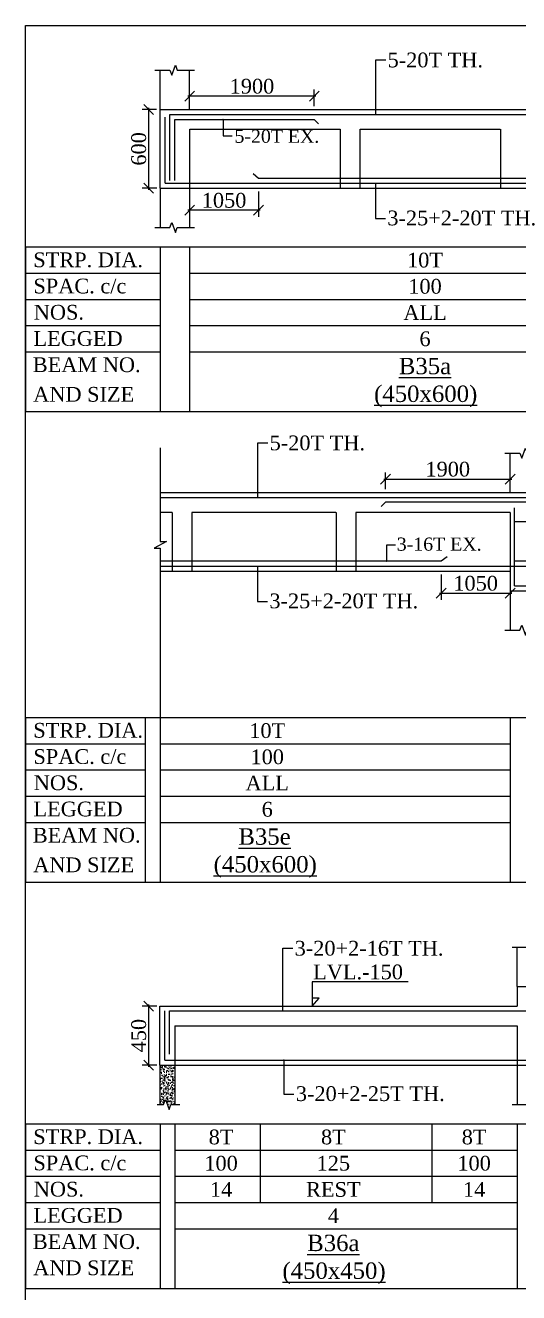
# Model space of a CAD drawing. Header units: millimetres. Extents: x 9781889 to 10654170, y -7832723 to -7608561.
# Drawn here: x 10086790 to 10094307, y -7779545 to -7760218 of the extents above; entities that cross this region are included whole.
import ezdxf
from ezdxf.enums import TextEntityAlignment as Align

# ---------------------------------------------------------------- set-up
doc = ezdxf.new("R2010")
doc.units = ezdxf.units.MM
doc.header["$LTSCALE"] = 10
doc.header["$PDMODE"] = 3
doc.linetypes.add('HIDDEN', pattern=[0.375, 0.25, -0.125])
for name, color, linetype, lineweight in [('LVL', 3, 'Continuous', 0), ('S-CUT OUT LINE', 9, 'Continuous', 0), ('S-DIM L.S.', 7, 'Continuous', 0), ('S-HATCH', 8, 'Continuous', 0), ('S-L.S.SECTION', 5, 'Continuous', 0), ('S-L.S.SLAB LINE', 252, 'HIDDEN', 0), ('S-L.S.STEEL', 1, 'Continuous', 9), ('S-L.S.STEEL 1', 6, 'Continuous', 0), ('S-SECTION MARK', 7, 'Continuous', 0), ('S-SHEET', 251, 'Continuous', 0), ('S-TEXT', 7, 'Continuous', 0), ('S-TEXT L.S. BEAM NO.', 30, 'Continuous', 0), ('S-TEXT. L.S.', 7, 'Continuous', 0)]:
    doc.layers.add(name, color=color, linetype=linetype, lineweight=lineweight)
doc.styles.add('135', font='arial.ttf', dxfattribs={"width": 0.8, "height": 135})
doc.styles.get("Standard").update_dxf_attribs({"font": 'arial.ttf'})
doc.styles.add('TEXT', font='times.ttf')
doc.dimstyles.new('75', dxfattribs={"dimtxt": 135, "dimasz": 90, "dimexe": 0.1, "dimexo": 0.03, "dimgap": 0.09, "dimtad": 1, "dimdec": 0, "dimzin": 0, "dimdsep": 46, "dimtxsty": '135', "dimblk": 'ARCHTICK', "dimcen": 0.09, "dimclrd": 256, "dimclre": 256, "dimclrt": 256, "dimadec": 0, "dimazin": 0, "dimtfac": 1, "dimtdec": 0, "dimtofl": 0, "dimtmove": 1, "dimatfit": 3, "dimldrblk": 'DOTSMALL', "dimfxl": 1, "dimtolj": 1, "dimtzin": 0, "dimlwd": -1, "dimlwe": -1, "dimarcsym": 0})
doc.dimstyles.new('SETU_1', dxfattribs={"dimtxt": 200, "dimasz": 150, "dimexe": 100, "dimexo": 50, "dimgap": 35, "dimtad": 1, "dimdec": 0, "dimzin": 0, "dimdsep": 46, "dimtxsty": 'Standard', "dimblk": 'OBLIQUE', "dimcen": 150, "dimdle": 25, "dimclrd": 256, "dimclre": 7, "dimclrt": 256, "dimadec": 0, "dimazin": 0, "dimtfac": 1, "dimtdec": 0, "dimtofl": 0, "dimtmove": 1, "dimatfit": 3, "dimfxl": 1, "dimtolj": 1, "dimtzin": 0, "dimlwd": -1, "dimlwe": 5, "dimarcsym": 1})

# ---------------------------------------------------------------- blocks, each defined once
blk = doc.blocks.new('_Oblique')
at = {"color": 0, "linetype": 'ByBlock', "lineweight": -2}
blk.add_line((-0.5, -0.5), (0.5, 0.5), dxfattribs=at)
blk = doc.blocks.new('*D373')
at = {"layer": 'Defpoints', "color": 0, "transparency": 16777216}
for p in [(10094177, -7767138), (10092277, -7767342, 0), (10094177, -7767342, 0)]:
    blk.add_point(p, dxfattribs=at)
at = {"layer": 'S-DIM L.S.', "transparency": 16777216}
blk.add_line((10092252, -7767138), (10094202, -7767138), dxfattribs=at)
at = {"layer": 'S-DIM L.S.', "color": 7, "lineweight": 5, "transparency": 16777216}
for p, q in [((10092277, -7767292), (10092277, -7767038)), ((10094177, -7767292), (10094177, -7767038))]:
    blk.add_line(p, q, dxfattribs=at)
at = {"layer": 'S-DIM L.S.', "transparency": 16777216, "xscale": 150, "yscale": 150, "zscale": 150, "rotation": 180}
blk.add_blockref('_Oblique', (10092277, -7767138), dxfattribs=at)
at = {"layer": 'S-DIM L.S.', "transparency": 16777216, "xscale": 150, "yscale": 150, "zscale": 150}
blk.add_blockref('_Oblique', (10094177, -7767138), dxfattribs=at)
at = {"layer": 'S-DIM L.S.', "transparency": 16777216, "insert": (10093227, -7766988), "char_height": 225, "attachment_point": 5, "style": 'TEXT'}
blk.add_mtext('\\A1;1900', dxfattribs=at)
blk = doc.blocks.new('*D378')
at = {"layer": 'Defpoints', "color": 0, "transparency": 16777216}
for p in [(10093127, -7768542, 0), (10094177, -7768542, 0), (10094177, -7768878)]:
    blk.add_point(p, dxfattribs=at)
at = {"layer": 'S-DIM L.S.', "color": 7, "lineweight": 5, "transparency": 16777216}
for p, q in [((10093127, -7768592), (10093127, -7768978)), ((10094177, -7768592), (10094177, -7768978))]:
    blk.add_line(p, q, dxfattribs=at)
at = {"layer": 'S-DIM L.S.', "transparency": 16777216}
blk.add_line((10093102, -7768878), (10094202, -7768878), dxfattribs=at)
at = {"layer": 'S-DIM L.S.', "transparency": 16777216, "xscale": 150, "yscale": 150, "zscale": 150, "rotation": 180}
blk.add_blockref('_Oblique', (10093127, -7768878), dxfattribs=at)
at = {"layer": 'S-DIM L.S.', "transparency": 16777216, "xscale": 150, "yscale": 150, "zscale": 150}
blk.add_blockref('_Oblique', (10094177, -7768878), dxfattribs=at)
at = {"layer": 'S-DIM L.S.', "transparency": 16777216, "insert": (10093652, -7768728), "char_height": 225, "attachment_point": 5, "style": 'TEXT'}
blk.add_mtext('\\A1;1050', dxfattribs=at)
blk = doc.blocks.new('_ArchTick')
at = {"color": 0, "linetype": 'ByBlock', "const_width": 0.15}
blk.add_lwpolyline([(-0.5, -0.5), (0.5, 0.5)], dxfattribs=at)
blk = doc.blocks.new('*D382')
at = {"layer": 'Defpoints', "color": 0, "transparency": 16777216}
for p in [(10089293, -7761298), (10089293, -7761502, 0), (10091193, -7761502, 0)]:
    blk.add_point(p, dxfattribs=at)
at = {"layer": 'S-DIM L.S.', "transparency": 16777216}
blk.add_line((10091218, -7761298), (10089268, -7761298), dxfattribs=at)
at = {"layer": 'S-DIM L.S.', "color": 7, "lineweight": 5, "transparency": 16777216}
for p, q in [((10089293, -7761452), (10089293, -7761198)), ((10091193, -7761452), (10091193, -7761198))]:
    blk.add_line(p, q, dxfattribs=at)
at = {"layer": 'S-DIM L.S.', "transparency": 16777216, "xscale": 150, "yscale": 150, "zscale": 150, "rotation": 180}
blk.add_blockref('_Oblique', (10089293, -7761298), dxfattribs=at)
at = {"layer": 'S-DIM L.S.', "transparency": 16777216, "xscale": 150, "yscale": 150, "zscale": 150}
blk.add_blockref('_Oblique', (10091193, -7761298), dxfattribs=at)
at = {"layer": 'S-DIM L.S.', "transparency": 16777216, "insert": (10090243, -7761148), "char_height": 225, "attachment_point": 5, "style": 'TEXT'}
blk.add_mtext('\\A1;1900', dxfattribs=at)
blk = doc.blocks.new('*D384')
at = {"layer": 'Defpoints', "color": 0, "transparency": 16777216}
for p in [(10089293, -7762702, 0), (10090343, -7762702, 0), (10089293, -7763038)]:
    blk.add_point(p, dxfattribs=at)
at = {"layer": 'S-DIM L.S.', "color": 7, "lineweight": 5, "transparency": 16777216}
for p, q in [((10089293, -7762752), (10089293, -7763138)), ((10090343, -7762752), (10090343, -7763138))]:
    blk.add_line(p, q, dxfattribs=at)
at = {"layer": 'S-DIM L.S.', "transparency": 16777216}
blk.add_line((10090368, -7763038), (10089268, -7763038), dxfattribs=at)
at = {"layer": 'S-DIM L.S.', "transparency": 16777216, "xscale": 150, "yscale": 150, "zscale": 150, "rotation": 180}
blk.add_blockref('_Oblique', (10089293, -7763038), dxfattribs=at)
at = {"layer": 'S-DIM L.S.', "transparency": 16777216, "xscale": 150, "yscale": 150, "zscale": 150}
blk.add_blockref('_Oblique', (10090343, -7763038), dxfattribs=at)
at = {"layer": 'S-DIM L.S.', "transparency": 16777216, "insert": (10089818, -7762888), "char_height": 225, "attachment_point": 5, "style": 'TEXT'}
blk.add_mtext('\\A1;1050', dxfattribs=at)
blk = doc.blocks.new('*D385')
at = {"layer": 'Defpoints', "color": 0, "transparency": 16777216}
for p in [(10088839, -7761502, 0), (10088668, -7762702), (10088843, -7762702, 0)]:
    blk.add_point(p, dxfattribs=at)
at = {"layer": 'S-DIM L.S.', "color": 7, "lineweight": 5, "transparency": 16777216}
for p, q in [((10088789, -7761502), (10088568, -7761502)), ((10088793, -7762702), (10088568, -7762702))]:
    blk.add_line(p, q, dxfattribs=at)
at = {"layer": 'S-DIM L.S.', "transparency": 16777216}
blk.add_line((10088668, -7761477), (10088668, -7762727), dxfattribs=at)
at = {"layer": 'S-DIM L.S.', "transparency": 16777216, "xscale": 150, "yscale": 150, "zscale": 150}
for p, rotation in [((10088668, -7761502), 90), ((10088668, -7762702), 270)]:
    blk.add_blockref('_Oblique', p, dxfattribs=dict(at, rotation=rotation))
at = {"layer": 'S-DIM L.S.', "transparency": 16777216, "insert": (10088518, -7762102), "char_height": 225, "attachment_point": 5, "rotation": 90, "style": 'TEXT'}
blk.add_mtext('\\A1;600', dxfattribs=at)
blk = doc.blocks.new('*D427')
at = {"layer": 'Defpoints', "color": 0, "transparency": 16777216}
for p in [(10088843, -7775175), (10088668, -7776075), (10088843, -7776075)]:
    blk.add_point(p, dxfattribs=at)
at = {"layer": 'S-DIM L.S.', "color": 7, "lineweight": 5, "transparency": 16777216}
for p, q in [((10088793, -7775175), (10088568, -7775175)), ((10088793, -7776075), (10088568, -7776075))]:
    blk.add_line(p, q, dxfattribs=at)
at = {"layer": 'S-DIM L.S.', "transparency": 16777216}
blk.add_line((10088668, -7775150), (10088668, -7776100), dxfattribs=at)
at = {"layer": 'S-DIM L.S.', "transparency": 16777216, "xscale": 150, "yscale": 150, "zscale": 150}
for p, rotation in [((10088668, -7775175), 90), ((10088668, -7776075), 270)]:
    blk.add_blockref('_Oblique', p, dxfattribs=dict(at, rotation=rotation))
at = {"layer": 'S-DIM L.S.', "transparency": 16777216, "insert": (10088518, -7775625), "char_height": 225, "attachment_point": 5, "rotation": 90, "style": 'TEXT'}
blk.add_mtext('\\A1;450', dxfattribs=at)

msp = doc.modelspace()

# ---------------------------------------------------------------- hatches: boundary and pattern name
at = {"layer": 'S-HATCH'}
h = msp.add_hatch(dxfattribs=at)
h.set_pattern_fill('AR-CONC', color=256, scale=0.5)
h.set_pattern_definition([(50, (295110.56, -47457.42), (91.0923345, -7.96954277), [9.525, -104.775]), (355, (295110.56, -47457.42), (-17.6217107, 95.5284226), [7.62, -83.8202921]), (100.4514447, (295118.15, -47458.09), (73.47062355, 87.55887596), [8.0950044, -89.0451223]), (46.1842, (295110.56, -47432.02), (135.5395204, -21.021164), [14.2875, -157.1625]), (96.6355576, (295121.85, -47433.77), (118.702067, 123.7130623), [12.1425116, -133.5678041]), (351.1841512, (295110.56, -47432.02), (118.702067, 123.7130623), [11.4299835, -125.729866]), (21, (295123.26, -47438.37), (75.80719563, -51.1325991), [9.525, -104.775]), (326, (295123.26, -47438.37), (30.9010142, 92.09398306), [7.62, -83.82]), (71.451445, (295129.57, -47442.63), (106.70820964, 40.96138444), [8.0950044, -89.0449688]), (37.5, (295110.557, -47457.422), (1.544301625, 42.27751944), [0, -82.804, 0, -85.09, 0, -84.1375]), (7.5, (295110.557, -47457.42), (33.40983126, 50.09028741), [0, -48.514, 0, -80.899, 0, -32.0675]), (327.5, (295082.236, -47457.422), (67.79529758, -2.864372), [0, -31.75, 0, -99.06, 0, -131.445]), (317.5, (295069.536, -47457.42), (74.0645907, 12.71324552), [0, -41.275, 0, -65.786, 0, -93.345])])
h.paths.add_polyline_path([(10089068.8, -7776674.6), (10088953.1, -7776674.6), (10088925.1, -7776597.7), (10088897.1, -7776674.6), (10088838.8, -7776674.6), (10088838.8, -7776074.6), (10089068.8, -7776074.6)])

# ---------------------------------------------------------------- linework, layer by layer
at = {"layer": 'LVL', "linetype": 'Continuous', "elevation": 0}
msp.add_lwpolyline([(10092621.3, -7774804.8), (10091160.1, -7774804.8), (10091160.1, -7775174.6), (10091268.3, -7775052.5), (10091160.1, -7775052.5)], dxfattribs=at)
at = {"layer": 'S-CUT OUT LINE', "color": 5, "elevation": 0}
for points in [[(10088764.6, -7760901.6), (10088993.3, -7760901.6), (10089021.2, -7760978.4), (10089077.2, -7760824.8), (10089105.1, -7760901.6), (10089367.9, -7760901.6)], [(10088764.6, -7763301.6), (10088993.3, -7763301.6), (10089021.2, -7763224.8), (10089077.2, -7763378.4), (10089105.1, -7763301.6), (10089367.9, -7763301.6)], [(10094098.8, -7766741.6), (10094327.4, -7766741.6), (10094355.4, -7766818.4), (10094411.3, -7766664.7), (10094439.3, -7766741.6), (10094702.1, -7766741.6)], [(10094098.8, -7769441.6), (10094327.4, -7769441.6), (10094355.4, -7769364.7), (10094411.3, -7769518.4), (10094439.3, -7769441.6), (10094702.1, -7769441.6)], [(10094207.3, -7774274.6), (10094435.9, -7774274.6), (10094463.9, -7774351.4), (10094519.9, -7774197.7), (10094547.8, -7774274.6), (10094810.6, -7774274.6)], [(10094207.3, -7776674.6), (10094435.9, -7776674.6), (10094463.9, -7776597.7), (10094519.9, -7776751.4), (10094547.8, -7776674.6), (10094810.6, -7776674.6)]]:
    msp.add_lwpolyline(points, dxfattribs=at)
at = {"layer": 'S-CUT OUT LINE', "color": 1, "elevation": 0}
msp.add_lwpolyline([(10088799.4, -7776674.6), (10088897.1, -7776674.6), (10088925.1, -7776597.7), (10088981, -7776751.4), (10089009, -7776674.6), (10089143.8, -7776674.6)], dxfattribs=at)
at = {"layer": 'S-L.S.SECTION'}
for p, q in [((10088842.9, -7761501.6, 0), (10088842.9, -7760901.6, 0)), ((10089292.9, -7761501.6, 0), (10089292.9, -7760901.6, 0)), ((10088842.9, -7761501.6, 0), (10132728.3, -7761501.6, 0)), ((10088842.9, -7762701.6, 0), (10088842.9, -7761501.6, 0)), ((10088842.9, -7762701.6, 0), (10132728.3, -7762701.6, 0)), ((10088842.9, -7762701.6, 0), (10088842.9, -7763301.6, 0)), ((10089292.9, -7762701.6, 0), (10089292.9, -7763301.6, 0)), ((10094177.1, -7767341.6, 0), (10094177.1, -7766741.6, 0)), ((10088842.9, -7767341.6, 0), (10101177, -7767341.6, 0)), ((10088842.9, -7768541.6, 0), (10094177, -7768541.6, 0)), ((10094177.1, -7768541.6, 0), (10094177.1, -7769441.6, 0)), ((10094177.1, -7768841.6, 0), (10100727.1, -7768841.6, 0)), ((10094285.6, -7774874.6, 0), (10094285.6, -7774274.6, 0)), ((10094285.6, -7774874.6, 0), (10136589.4, -7774874.6, 0)), ((10094285.6, -7774874.6, 0), (10094285.6, -7775174.6, 0)), ((10088838.8, -7775174.6, 0), (10094285.6, -7775174.6, 0)), ((10088838.8, -7776074.6, 0), (10088838.8, -7775174.6, 0)), ((10088838.8, -7776074.6, 0), (10088838.8, -7775174.6, 0)), ((10088842.9, -7776074.6, 0), (10136589.4, -7776074.6, 0)), ((10094285.6, -7776074.6, 0), (10094285.6, -7776674.6, 0))]:
    msp.add_line(p, q, dxfattribs=at)
at = {"layer": 'S-L.S.SECTION', "color": 1}
for p, q in [((10088838.8, -7776074.6, 0), (10088838.8, -7776674.6, 0)), ((10089068.8, -7776074.6, 0), (10089068.8, -7776674.6, 0))]:
    msp.add_line(p, q, dxfattribs=at)
at = {"layer": 'S-L.S.SECTION', "elevation": 0}
msp.add_lwpolyline([(10088842.9, -7766662.1), (10088842.9, -7768090.1), (10088941.5, -7768090.1), (10088753.4, -7768192.6), (10088842.9, -7768192.6), (10088842.9, -7773282.7)], dxfattribs=at)
at = {"layer": 'S-L.S.SLAB LINE', "ltscale": 0.3}
for p, q in [((10089292.9, -7761801.6, 0), (10091585.3, -7761801.6, 0)), ((10089292.9, -7761801.6, 0), (10089292.9, -7762701.6, 0)), ((10091585.3, -7761801.6, 0), (10091585.3, -7762701.6, 0)), ((10091885.3, -7761801.6, 0), (10094028.5, -7761801.6, 0)), ((10091885.3, -7761801.6, 0), (10091885.3, -7762701.6, 0)), ((10094028.5, -7761801.6, 0), (10094028.5, -7762701.6, 0)), ((10088842.9, -7767641.6, 0), (10089027, -7767641.6, 0)), ((10089027, -7767641.6, 0), (10089027, -7768541.6, 0)), ((10089327, -7767641.6, 0), (10091527, -7767641.6, 0)), ((10089327, -7767641.6, 0), (10089327, -7768541.6, 0)), ((10091527, -7767641.6, 0), (10091527, -7768541.6, 0)), ((10091827, -7767641.6, 0), (10094177, -7767641.6, 0)), ((10091827, -7767641.6, 0), (10091827, -7768541.6, 0)), ((10094177, -7767641.6, 0), (10094177, -7768541.6, 0)), ((10089068.8, -7775474.6, 0), (10094285.6, -7775474.6, 0)), ((10089068.8, -7775474.6, 0), (10089068.8, -7776074.6, 0)), ((10089068.8, -7775474.6, 0), (10089068.8, -7776074.6, 0)), ((10089068.8, -7775474.6, 0), (10089068.8, -7776074.6, 0)), ((10094285.6, -7775474.6, 0), (10094285.6, -7776074.6, 0))]:
    msp.add_line(p, q, dxfattribs=at)
at = {"layer": 'S-L.S.STEEL'}
for p, q in [((10088917.9, -7762626.6, 0), (10088917.9, -7761617, 0)), ((10088992.9, -7761576.6, 0), (10132728.3, -7761576.6, 0)), ((10088992.9, -7762583.2, 0), (10088992.9, -7761576.6, 0)), ((10089067.9, -7762583.2, 0), (10089067.9, -7761651.6, 0)), ((10088917.9, -7762626.6, 0), (10132728.3, -7762626.6, 0)), ((10094244.7, -7768766.6, 0), (10094244.7, -7767577.7, 0)), ((10088842.9, -7768466.6, 0), (10096177.1, -7768466.6, 0)), ((10094244.7, -7768766.6, 0), (10102277, -7768766.6, 0)), ((10088913.8, -7775999.6, 0), (10088913.8, -7775247.5, 0)), ((10088988.8, -7775905.7, 0), (10088988.8, -7775249.6, 0)), ((10088913.8, -7775999.6, 0), (10136589.4, -7775999.6, 0))]:
    msp.add_line(p, q, dxfattribs=at)
at = {"layer": 'S-L.S.STEEL', "elevation": 0}
for points in [[(10095661.8, -7762483.4), (10095572.3, -7762551.6), (10090343.1, -7762551.6), (10090261.1, -7762480.9)], [(10093216.4, -7768323.4), (10093126.9, -7768391.6), (10088842.9, -7768391.6)]]:
    msp.add_lwpolyline(points, dxfattribs=at)
at = {"layer": 'S-L.S.STEEL'}
for points in [[(10089067.9, -7761651.6, 0), (10091192.9, -7761651.6, 0), (10091256.1, -7761718.5, 0)], [(10088842.9, -7767416.6, 0), (10101021.3, -7767416.6, 0), (10101021.3, -7769226.7, 0)], [(10096177.1, -7767491.6, 0), (10092277, -7767491.6, 0), (10092213.8, -7767558.4, 0)], [(10088988.8, -7775249.6, 0), (10096635.6, -7775249.6, 0), (10096698.8, -7775316.4, 0)]]:
    msp.add_polyline3d(points, dxfattribs=at)
at = {"layer": 'S-L.S.STEEL 1'}
for p, q in [((10101094.5, -7767791.6, 0), (10094244.7, -7767791.6, 0)), ((10101094.5, -7768391.6, 0), (10094244.7, -7768391.6, 0))]:
    msp.add_line(p, q, dxfattribs=at)
at = {"layer": 'S-SHEET'}
for p, q in [((10086789.8, -7763598.1, 0), (10088842.9, -7763598.1, 0)), ((10086789.8, -7763598.1), (10086789.8, -7766107.4)), ((10088842.9, -7763598.1, 0), (10132728.3, -7763598.1, 0)), ((10088842.9, -7763598.1, 0), (10088842.9, -7766107.4, 0)), ((10089292.9, -7763598.1, 0), (10089292.9, -7766107.4, 0)), ((10086789.8, -7763998.1, 0), (10088842.9, -7763998.1, 0)), ((10089292.9, -7763998.1, 0), (10096622.4, -7763998.1, 0)), ((10086789.8, -7764398.1, 0), (10088842.9, -7764398.1, 0)), ((10089292.9, -7764398.1, 0), (10096622.4, -7764398.1, 0)), ((10086789.8, -7764798.1, 0), (10088842.9, -7764798.1, 0)), ((10089292.9, -7764798.1, 0), (10096622.4, -7764798.1, 0)), ((10086789.8, -7765198.1, 0), (10088842.9, -7765198.1, 0)), ((10089292.9, -7765198.1, 0), (10096622.4, -7765198.1, 0)), ((10086789.8, -7766107.4), (10138124, -7766107.4)), ((10086789.8, -7766107.4, 0), (10088842.9, -7766107.4, 0)), ((10088842.9, -7766107.4, 0), (10132728.3, -7766107.4, 0)), ((10086789.8, -7770773.4, 0), (10088842.9, -7770773.4, 0)), ((10086789.8, -7770773.4), (10086789.8, -7773282.7)), ((10088614, -7770773.4, 0), (10088614, -7773282.7, 0)), ((10088842.9, -7770773.4, 0), (10105882.9, -7770773.4, 0)), ((10088842.9, -7770773.4, 0), (10088842.9, -7773282.7, 0)), ((10094177, -7770773.4, 0), (10094177, -7773282.7, 0)), ((10086789.8, -7771173.4, 0), (10088614, -7771173.4, 0)), ((10088842.9, -7771173.4, 0), (10094177, -7771173.4, 0)), ((10086789.8, -7771573.4, 0), (10088614, -7771573.4, 0)), ((10088842.9, -7771573.4, 0), (10094177, -7771573.4, 0)), ((10086789.8, -7771973.4, 0), (10088614, -7771973.4, 0)), ((10088842.9, -7771973.4, 0), (10094177, -7771973.4, 0)), ((10086789.8, -7772373.4, 0), (10088614, -7772373.4, 0)), ((10088842.9, -7772373.4, 0), (10094177, -7772373.4, 0)), ((10086789.8, -7773282.7), (10138124, -7773282.7)), ((10086789.8, -7773282.7, 0), (10088842.9, -7773282.7, 0)), ((10088842.9, -7773282.7, 0), (10105882.9, -7773282.7, 0)), ((10086789.8, -7776971.1, 0), (10088842.9, -7776971.1, 0)), ((10086789.8, -7776971.1), (10086789.8, -7779480.3)), ((10088842.9, -7776971.1, 0), (10088842.9, -7779480.3, 0)), ((10088842.9, -7776971.1, 0), (10136589.4, -7776971.1, 0)), ((10089068.8, -7776971.1, 0), (10089068.8, -7779480.3, 0)), ((10090368.8, -7776971.1, 0), (10090368.8, -7778171.1, 0)), ((10092985.6, -7776971.1, 0), (10092985.6, -7778171.1, 0)), ((10094285.6, -7776971.1, 0), (10094285.6, -7779480.3, 0)), ((10086789.8, -7777371.1, 0), (10088842.9, -7777371.1, 0)), ((10089068.8, -7777371.1, 0), (10094285.6, -7777371.1, 0)), ((10086789.8, -7777771.1, 0), (10088842.9, -7777771.1, 0)), ((10089068.8, -7777771.1, 0), (10094285.6, -7777771.1, 0)), ((10086789.8, -7778171.1, 0), (10088842.9, -7778171.1, 0)), ((10089068.8, -7778171.1, 0), (10094285.6, -7778171.1, 0)), ((10086789.8, -7778571.1, 0), (10088842.9, -7778571.1, 0)), ((10089068.8, -7778571.1, 0), (10094285.6, -7778571.1, 0)), ((10086789.8, -7779480.3), (10138124, -7779480.3)), ((10086789.8, -7779480.3, 0), (10088842.9, -7779480.3, 0)), ((10088842.9, -7779480.3, 0), (10136589.4, -7779480.3, 0))]:
    msp.add_line(p, q, dxfattribs=at)
msp.add_lwpolyline([(10086789.8, -7760218.1), (10138124, -7760218.1), (10138124, -7801877.7), (10086789.8, -7801877.7)], close=True, dxfattribs=at)

# ---------------------------------------------------------------- texts
at = {"layer": 'LVL', "style": 'TEXT'}
msp.add_text('LVL.-150', height=225, dxfattribs=at).set_placement((10091175.9, -7774766.4, 0))
at = {"layer": 'S-TEXT', "style": 'TEXT'}
for s, p in [('STRP. DIA.', (10087746.6, -7763906.2, 0)), ('SPAC. c/c', (10087621, -7764306.2, 0)), ('NOS.', (10087300.5, -7764706.2, 0)), ('LEGGED', (10087593.1, -7765106.2, 0)), ('BEAM NO.', (10087724.3, -7765506.2, 0)), ('AND SIZE', (10087679.1, -7765957.8, 0)), ('STRP. DIA.', (10087746.6, -7771081.5, 0)), ('SPAC. c/c', (10087621, -7771481.5, 0)), ('NOS.', (10087300.5, -7771881.5, 0)), ('LEGGED', (10087593.1, -7772281.5, 0)), ('BEAM NO.', (10087724.3, -7772681.5, 0)), ('AND SIZE', (10087679.1, -7773133.2, 0)), ('STRP. DIA.', (10087746.6, -7777279.1, 0)), ('SPAC. c/c', (10087621, -7777679.1, 0)), ('NOS.', (10087300.5, -7778079.1, 0)), ('LEGGED', (10087593.1, -7778479.1, 0)), ('BEAM NO.', (10087724.3, -7778879.1, 0)), ('AND SIZE', (10087679.1, -7779279.1, 0))]:
    msp.add_text(s, height=225, dxfattribs=at).set_placement(p, align=Align.CENTER)
at = {"layer": 'S-TEXT', "linetype": 'ByBlock', "style": 'TEXT'}
for s, p in [('10T', (10092880.5, -7763798.1, 0)), ('100', (10092880.5, -7764198.1, 0)), ('ALL', (10092880.5, -7764598.1, 0)), ('6', (10092880.5, -7764998.1, 0)), ('10T', (10090475.8, -7770973.4, 0)), ('100', (10090475.8, -7771373.4, 0)), ('ALL', (10090475.8, -7771773.4, 0)), ('6', (10090475.8, -7772173.4, 0)), ('8T', (10089772.3, -7777171.1, 0)), ('8T', (10091483.6, -7777171.1, 0)), ('8T', (10093628.8, -7777171.1, 0)), ('100', (10089772.3, -7777571.1, 0)), ('125', (10091483.6, -7777571.1, 0)), ('100', (10093628.8, -7777571.1, 0)), ('14', (10089772.3, -7777971.1, 0)), ('REST', (10091483.6, -7777971.1, 0)), ('14', (10093628.8, -7777971.1, 0)), ('4', (10091483.6, -7778371.1, 0))]:
    msp.add_text(s, height=225, dxfattribs=at).set_placement(p, align=Align.MIDDLE_CENTER)
at = {"layer": 'S-TEXT L.S. BEAM NO.', "color": 140, "linetype": 'ByBlock', "style": 'TEXT'}
for s, p in [('%%UB35a', (10092481.7, -7765538.8, 0)), ('%%U(450x600)', (10092104.2, -7765961.7, 0)), ('%%UB35e', (10090036.3, -7772714.1, 0)), ('%%U(450x600)', (10089658.8, -7773137.1, 0))]:
    msp.add_text(s, height=250, dxfattribs=at).set_placement(p)
at = {"layer": 'S-TEXT L.S. BEAM NO.', "color": 145, "linetype": 'ByBlock', "style": 'TEXT'}
for s, p in [('%%UB36a', (10091084.8, -7778911.7, 0)), ('%%U(450x450)', (10090707.3, -7779334.7, 0))]:
    msp.add_text(s, height=250, dxfattribs=at).set_placement(p)
at = {"layer": 'S-TEXT. L.S.', "style": 'TEXT'}
for s, height, p in [('5-20T TH.', 225, (10092310.1, -7760858.5, 0)), ('5-20T EX.', 200, (10089977, -7762009.1, 0)), ('3-25+2-20T TH.', 225, (10092306.2, -7763267.8, 0)), ('5-20T TH.', 225, (10090512.4, -7766698.6, 0)), ('3-16T EX.', 200, (10092450.1, -7768229.6, 0)), ('3-25+2-20T TH.', 225, (10090508.6, -7769107.9, 0)), ('3-20+2-16T TH.', 225, (10090893.8, -7774404.9, 0)), ('3-20+2-25T TH.', 225, (10090912.1, -7776622.4, 0))]:
    msp.add_text(s, height=height, dxfattribs=at).set_placement(p)

# ---------------------------------------------------------------- dimensions: what is measured, and where the dimension line sits
at = {"layer": 'S-DIM L.S.'}
for base, p1, p2, picture, middle in [((10089292.9, -7761297.8, 0), (10091192.9, -7761501.6, 0), (10089292.9, -7761501.6, 0), '*D382', (10090242.9, -7761148, 0)), ((10089292.9, -7763037.7, 0), (10090343.1, -7762701.6, 0), (10089292.9, -7762701.6, 0), '*D384', (10089818, -7762888.2, 0))]:
    dim = msp.add_linear_dim(base=base, p1=p1, p2=p2, dimstyle='SETU_1', override={"dimtxt": 225, "dimtxsty": 'TEXT'}, dxfattribs=at)
    dim.commit()
    dim.dimension.update_dxf_attribs({"geometry": picture, "text_midpoint": middle})
at = {"layer": 'S-DIM L.S.', "color": 7}
for base, p1, p2, picture, middle in [((10088667.8, -7762701.6, 0), (10088838.8, -7761501.6, 0), (10088842.9, -7762701.6, 0), '*D385', (10088518.3, -7762101.6, 0)), ((10088667.8, -7776074.6, 0), (10088842.9, -7775174.6, 0), (10088842.9, -7776074.6, 0), '*D427', (10088518.3, -7775624.6, 0))]:
    dim = msp.add_linear_dim(base=base, p1=p1, p2=p2, angle=90, dimstyle='SETU_1', override={"dimtxt": 225, "dimlfac": 0.5, "dimtxsty": 'TEXT'}, dxfattribs=at)
    dim.commit()
    dim.dimension.update_dxf_attribs({"geometry": picture, "text_midpoint": middle})
at = {"layer": 'S-DIM L.S.'}
for base, p1, p2, picture, middle in [((10094177, -7767137.8, 0), (10092277, -7767341.6, 0), (10094177, -7767341.6, 0), '*D373', (10093227, -7766988, 0)), ((10094177, -7768877.7, 0), (10093126.9, -7768541.6, 0), (10094177, -7768541.6, 0), '*D378', (10093652, -7768728.2, 0))]:
    dim = msp.add_linear_dim(base=base, p1=p1, p2=p2, angle=180, dimstyle='SETU_1', override={"dimtxt": 225, "dimtxsty": 'TEXT'}, dxfattribs=at)
    dim.commit()
    dim.dimension.update_dxf_attribs({"geometry": picture, "text_midpoint": middle})

# ---------------------------------------------------------------- leaders
at = {"layer": 'S-SECTION MARK'}
for points in [[(10092128.4, -7761580.2, 0), (10092128.4, -7760743.4, 0), (10092280.9, -7760743.4, 0)], [(10089803, -7761651.6, 0), (10089803, -7761903.9, 0), (10089942.3, -7761903.9, 0)], [(10092124.6, -7762626.5, 0), (10092124.6, -7763163, 0), (10092277.1, -7763163, 0)], [(10090330.7, -7767420.2, 0), (10090330.7, -7766583.4, 0), (10090483.3, -7766583.4, 0)], [(10092296.2, -7768391.6, 0), (10092296.2, -7768139.2, 0), (10092431.5, -7768139.2, 0)], [(10090326.9, -7768466.6, 0), (10090326.9, -7769003, 0), (10090479.5, -7769003, 0)], [(10090712.1, -7775249.6, 0), (10090712.1, -7774289.8, 0), (10090864.7, -7774289.8, 0)], [(10090730.5, -7775995.6, 0), (10090730.5, -7776517.6, 0), (10090883, -7776517.6, 0)]]:
    msp.add_leader(points, dimstyle='75', override={"dimasz": 75}, dxfattribs=at)

doc.saveas('drawing.dxf')
